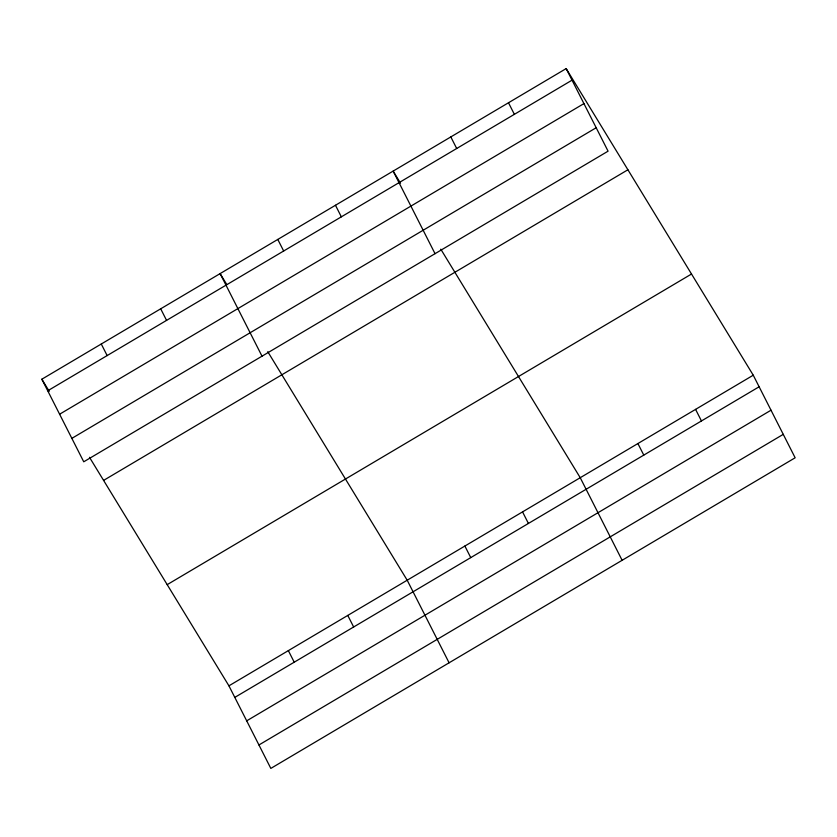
<?xml version="1.0" encoding="UTF-8"?>
<svg xmlns="http://www.w3.org/2000/svg" width="837" height="837" viewBox="0 0 837 837"><rect width="100%" height="100%" fill="white"/><g stroke="black" fill="none" stroke-linecap="round" stroke-linejoin="round"><path stroke-width="1.26" d="M566.168 68.592L608.07 151.173L83.742 461.794L41.85 379.213L566.168 68.592L753.258 375.206L795.15 457.787L270.832 768.408L228.93 685.827L89.496 457.305M47.719 390.785L572.048 80.164M59.605 414.221L583.933 103.6M71.856 438.368L596.185 127.737M103.589 480.396L627.907 169.775M167.191 584.644L691.519 274.023M228.93 685.827L753.258 375.206M234.799 697.399L759.128 386.778M246.695 720.835L771.013 410.214M258.936 744.972L783.265 434.351M400.525 183.198L393.149 171.093L435.041 253.684M440.796 249.185L580.229 477.707L622.121 560.288M226.827 284.601L220.121 273.605L262.012 356.185M267.767 351.686L407.2 580.219L449.092 662.799M41.85 379.213L49.237 391.318M695.578 409.377L701.448 420.948M508.498 102.763L514.368 114.334M637.899 443.537L643.779 455.108M450.819 136.933L456.688 148.505M522.55 511.878L528.419 523.449M335.47 205.264L341.339 216.835M464.88 546.048L470.75 557.62M277.79 239.434L283.67 251.006M347.773 615.415L353.653 626.986M160.694 308.811L166.563 320.383M288.357 650.621L294.226 662.193M101.277 344.007L107.146 355.589"/></g></svg>
